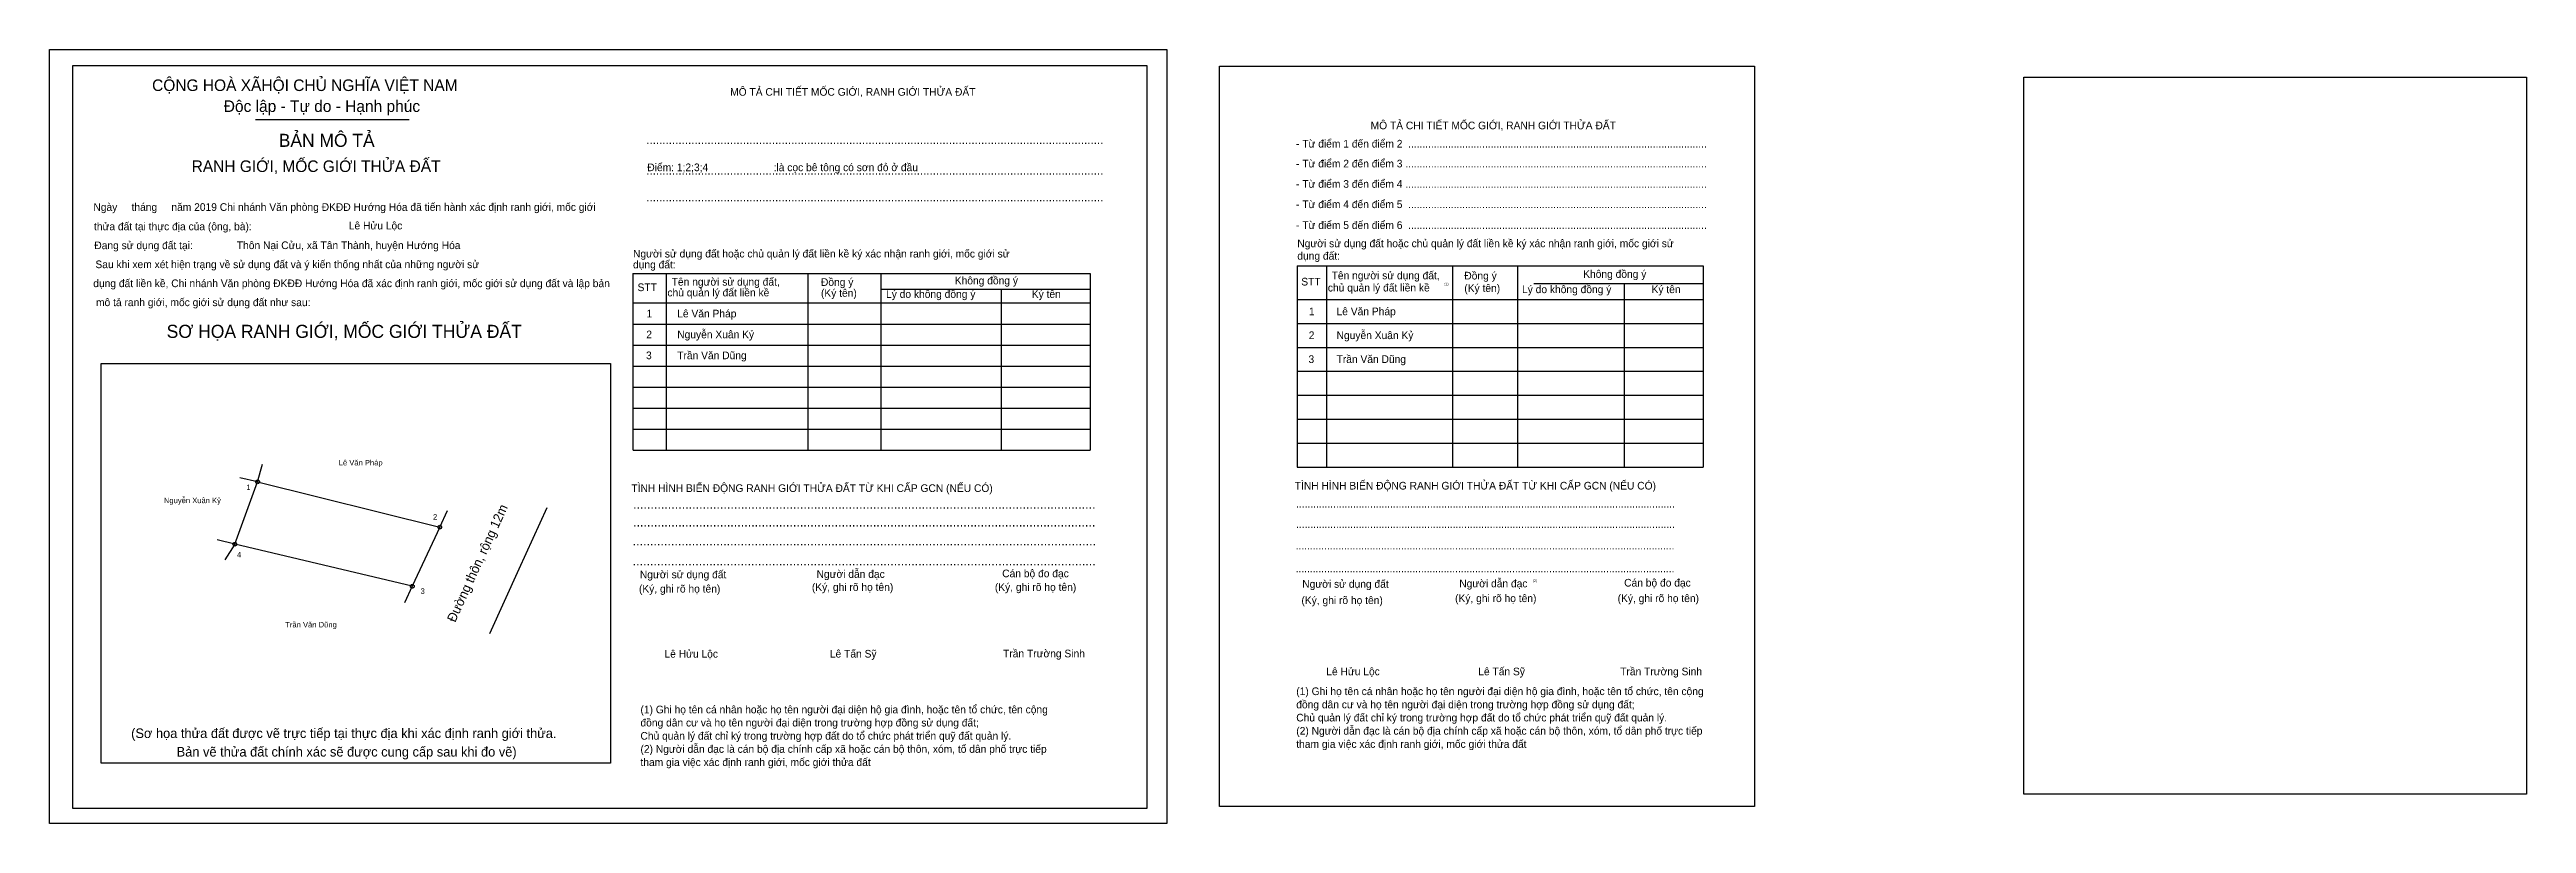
# Model space of a CAD drawing. Extents: x 129 to 540939, y 21 to 1835342.
# Drawn here: x 540608.8 to 540938.8, y 1835238.7 to 1835341.8 of the extents above.
import ezdxf

# ---------------------------------------------------------------- set-up
doc = ezdxf.new("R2010")
doc.units = 0
for name, color, linetype in [('bmtKhungInTrang1', 7, 'Continuous'), ('bmtKhungInTrang2', 7, 'Continuous'), ('bmtNoiDung', 7, 'Continuous'), ('bmtTemplate', 7, 'Continuous'), ('CanhThua', 7, 'Continuous'), ('Level 1', 7, 'Continuous'), ('Level 23', 7, 'Continuous'), ('MocDinhThua', 7, 'Continuous'), ('RauThua', 7, 'Continuous'), ('SoHieuDinhThua', 7, 'Continuous'), ('TenChuLanCan', 7, 'Continuous')]:
    doc.layers.add(name, color=color, linetype=linetype)

msp = doc.modelspace()

# ---------------------------------------------------------------- linework, layer by layer
at = {"layer": 'bmtKhungInTrang1'}
for points in [[(540608.82, 1835341.8), (540757.67, 1835341.8), (540757.67, 1835238.7), (540608.82, 1835238.7)], [(540611.9, 1835339.69), (540755.03, 1835339.69), (540755.03, 1835240.71), (540611.9, 1835240.71)]]:
    msp.add_lwpolyline(points, close=True, dxfattribs=at)
at = {"layer": 'bmtKhungInTrang2'}
msp.add_lwpolyline([(540764.68, 1835339.59), (540835.99, 1835339.59), (540835.99, 1835240.95), (540764.68, 1835240.95)], close=True, dxfattribs=at)
at = {"layer": 'bmtTemplate'}
for p, q in [((540636.28, 1835332.48), (540656.73, 1835332.48)), ((540690.97, 1835311.96), (540690.97, 1835288.42)), ((540709.85, 1835311.96), (540709.85, 1835288.42)), ((540719.56, 1835311.99), (540719.56, 1835288.42)), ((540747.45, 1835311.96), (540747.45, 1835288.42)), ((540778.98, 1835312.98), (540778.98, 1835286.17)), ((540795.76, 1835312.98), (540795.76, 1835286.17)), ((540804.39, 1835313.02), (540804.39, 1835286.17)), ((540829.16, 1835312.98), (540829.16, 1835286.17)), ((540719.56, 1835309.89), (540747.45, 1835309.89)), ((540775.07, 1835308.52), (540829.16, 1835308.52)), ((540806.58, 1835310.62), (540829.16, 1835310.62)), ((540686.56, 1835308.04), (540747.45, 1835308.04)), ((540686.56, 1835305.23), (540747.45, 1835305.23)), ((540775.07, 1835305.32), (540829.16, 1835305.32)), ((540686.56, 1835302.43), (540747.45, 1835302.43)), ((540775.07, 1835302.13), (540829.16, 1835302.13)), ((540686.56, 1835299.63), (540747.45, 1835299.63)), ((540775.07, 1835298.94), (540829.16, 1835298.94)), ((540686.56, 1835296.83), (540747.45, 1835296.83)), ((540775.07, 1835295.75), (540829.16, 1835295.75)), ((540686.56, 1835294.02), (540747.45, 1835294.02)), ((540775.07, 1835292.55), (540829.16, 1835292.55)), ((540686.56, 1835291.22), (540747.45, 1835291.22)), ((540775.07, 1835289.36), (540829.16, 1835289.36)), ((540686.56, 1835288.42), (540747.45, 1835288.42)), ((540775.07, 1835286.17), (540829.16, 1835286.17))]:
    msp.add_line(p, q, dxfattribs=at)
for points in [[(540611.9, 1835339.69), (540755.03, 1835339.69), (540755.03, 1835240.71), (540611.9, 1835240.71)], [(540871.88, 1835338.11), (540938.84, 1835338.11), (540938.84, 1835242.62), (540871.88, 1835242.62)], [(540615.68, 1835246.75), (540615.68, 1835299.99), (540683.54, 1835299.99), (540683.54, 1835246.75)]]:
    msp.add_lwpolyline(points, close=True, dxfattribs=at)
for points in [[(540686.53, 1835311.96), (540747.45, 1835311.96)], [(540686.53, 1835311.96), (540686.53, 1835288.42)], [(540775.04, 1835312.98), (540829.16, 1835312.98)], [(540775.04, 1835312.98), (540775.04, 1835286.17)], [(540735.6, 1835309.86), (540735.6, 1835288.42)], [(540818.63, 1835310.59), (540818.63, 1835286.17)]]:
    msp.add_lwpolyline(points, dxfattribs=at)
at = {"layer": 'CanhThua'}
for p, q in [((540633.5, 1835275.9), (540636.54, 1835284.2)), ((540636.54, 1835284.2), (540660.81, 1835278.18)), ((540657.15, 1835270.29), (540633.5, 1835275.9)), ((540660.81, 1835278.18), (540657.15, 1835270.29))]:
    msp.add_line(p, q, dxfattribs=at)
at = {"layer": 'Level 23'}
for p, q in [((540671.38, 1835272.61), (540675.11, 1835280.78)), ((540667.46, 1835263.99), (540671.38, 1835272.61))]:
    msp.add_line(p, q, dxfattribs=at)
at = {"layer": 'MocDinhThua'}
for centre in [(540636.54, 1835284.2), (540633.5, 1835275.9), (540660.81, 1835278.18), (540657.15, 1835270.29)]:
    msp.add_circle(centre, 0.25, dxfattribs=at)
at = {"layer": 'RauThua'}
for p, q in [((540636.54, 1835284.2), (540637.19, 1835286.55)), ((540636.54, 1835284.2), (540634.16, 1835284.76)), ((540660.81, 1835278.18), (540661.84, 1835280.4)), ((540633.5, 1835275.9), (540631.13, 1835276.47)), ((540633.5, 1835275.9), (540632.19, 1835273.84)), ((540657.15, 1835270.29), (540656.12, 1835268.07))]:
    msp.add_line(p, q, dxfattribs=at)

# ---------------------------------------------------------------- texts
at = {"layer": 'bmtNoiDung'}
for s, height, p in [('Lê Hửu Lộc', 1.02, (540648.69, 1835317.84)), ('Thôn Nại Cửu, xã Tân Thành, huyện Hướng Hóa', 1.0203, (540633.77, 1835315.22)), ('1', 1.02, (540688.36, 1835306.12)), ('Lê Văn Pháp ', 1.0203, (540692.45, 1835306.12)), ('1', 1.02, (540776.62, 1835306.41)), ('Lê Văn Pháp ', 1.0203, (540780.3, 1835306.41)), ('2', 1.02, (540688.33, 1835303.34)), ('Nguyễn Xuân Kỷ ', 1.0203, (540692.45, 1835303.34)), ('2', 1.02, (540776.59, 1835303.23)), ('Nguyễn Xuân Kỷ ', 1.0203, (540780.3, 1835303.23)), ('3', 1.02, (540688.29, 1835300.55)), ('Trần Văn Dũng ', 1.0203, (540692.45, 1835300.55)), ('3', 1.02, (540776.56, 1835300.05)), ('Trần Văn Dũng ', 1.0203, (540780.3, 1835300.05)), ('Lê Hửu Lộc', 1.02, (540690.75, 1835260.79)), ('Lê Tấn Sỹ', 1.02, (540712.79, 1835260.8)), ('Trần Trường Sinh', 1.0203, (540735.86, 1835260.83)), ('Lê Hửu Lộc', 1.02, (540778.93, 1835258.44)), ('Lê Tấn Sỹ', 1.02, (540799.18, 1835258.44)), ('Trần Trường Sinh', 1.0203, (540818.09, 1835258.44))]:
    msp.add_text(s, height=height, dxfattribs=at).set_placement(p)
at = {"layer": 'bmtTemplate'}
for s, height, p in [('CỘNG HOÀ XÃHỘI CHỦ NGHĨA VIỆT NAM', 1.5434, (540622.48, 1835336.28)), ('Độc lập - Tự do - Hạnh phúc', 1.5434, (540632.03, 1835333.49)), ('MÔ TẢ CHI TIẾT MỐC GIỚI, RANH GIỚI THỬA ĐẤT', 1.0203, (540699.5, 1835335.65)), ('MÔ TẢ CHI TIẾT MỐC GIỚI, RANH GIỚI THỬA ĐẤT', 1.0199, (540784.84, 1835331.18)), ('BẢN MÔ TẢ', 1.736, (540639.36, 1835328.84)), ('..............................................................................................................................................', 1.15461, (540688.32, 1835329.24)), ('- Từ điểm 1 đến điểm 2  .........................................................................................................', 1.01995, (540774.9, 1835328.75)), ('RANH GIỚI, MỐC GIỚI THỬA ĐẤT', 1.5434, (540627.75, 1835325.49)), ('..............................................................................................................................................', 1.15461, (540688.32, 1835325.13)), ('Điểm: 1;2;3;4                       :là cọc bê tông có sơn đỏ ở đầu', 1.0203, (540688.46, 1835325.6)), ('- Từ điểm 2 đến điểm 3 ..........................................................................................................', 1.01995, (540774.9, 1835326.1)), ('..............................................................................................................................................', 1.15461, (540688.32, 1835321.57)), ('- Từ điểm 3 đến điểm 4 ..........................................................................................................', 1.01995, (540774.9, 1835323.39)), ('- Từ điểm 4 đến điểm 5  .........................................................................................................', 1.01995, (540774.9, 1835320.68)), ('thửa đất tại thực địa của (ông, bà):', 1.0203, (540614.74, 1835317.73)), ('Ngày     tháng     năm 2019 Chi nhánh Văn phòng ĐKĐĐ Hướng Hóa đã tiến hành xác định ranh giới, mốc giới ', 1.02034, (540614.66, 1835320.31)), ('- Từ điểm 5 đến điểm 6  .........................................................................................................', 1.01995, (540774.9, 1835317.9)), ('Đang sử dụng đất tại:', 1.0203, (540614.78, 1835315.21)), ('Người sử dụng đất hoặc chủ quản lý đất liền kề ký xác nhận ranh giới, mốc giới sử', 1.0203, (540686.56, 1835314.1)), ('Người sử dụng đất hoặc chủ quản lý đất liền kề ký xác nhận ranh giới, mốc giới sử', 1.0199, (540775.07, 1835315.47)), ('Sau khi xem xét hiện trạng về sử dụng đất và ý kiến thống nhất của những người sử ', 1.0203, (540614.93, 1835312.68)), ('dụng đất:', 1.02, (540686.56, 1835312.65)), ('dụng đất:', 1.02, (540775.07, 1835313.81)), ('Tên người sử dụng đất,', 1.0199, (540779.64, 1835311.2)), ('Đồng ý', 1.02, (540797.32, 1835311.17)), ('Không đồng ý', 1.0199, (540813.16, 1835311.39)), ('dụng đất liền kề, Chi nhánh Văn phòng ĐKĐĐ Hướng Hóa đã xác định ranh giới, mốc giới sử dụng đất và lập bản', 1.02034, (540614.64, 1835310.15)), ('mô tả ranh giới, mốc giới sử dụng đất như sau:', 1.0203, (540615.01, 1835307.62)), ('STT', 1.02, (540687.16, 1835309.62)), ('chủ quản lý đất liền kề', 1.0203, (540691.14, 1835308.92)), ('Tên người sử dụng đất,', 1.0203, (540691.71, 1835310.35)), ('Đồng ý', 1.02, (540711.6, 1835310.32)), ('(Ký tên)', 1.02, (540711.6, 1835308.86)), ('Lý do không đồng ý', 1.0203, (540720.27, 1835308.72)), ('Không đồng ý', 1.0203, (540729.43, 1835310.52)), ('Ký tên', 1.02, (540739.69, 1835308.72)), ('STT', 1.02, (540775.6, 1835310.37)), ('chủ quản lý đất liền kề', 1.0199, (540779.14, 1835309.57)), ('(1)', 0.34, (540794.65, 1835310.4)), ('(Ký tên)', 1.02, (540797.32, 1835309.51)), ('Lý do không đồng ý', 1.0199, (540805.01, 1835309.35)), ('Ký tên', 1.02, (540822.27, 1835309.35)), ('SƠ HỌA RANH GIỚI, MỐC GIỚI THỬA ĐẤT', 1.7417, (540624.42, 1835303.39)), ('TÌNH HÌNH BIẾN ĐỘNG RANH GIỚI THỬA ĐẤT TỪ KHI CẤP GCN (NẾU CÓ)', 1.0203, (540686.34, 1835282.86)), ('TÌNH HÌNH BIẾN ĐỘNG RANH GIỚI THỬA ĐẤT TỪ KHI CẤP GCN (NẾU CÓ)', 1.0199, (540774.73, 1835283.19)), ('.....................................................................................................................................', 1.24718, (540686.56, 1835280.64)), ('.....................................................................................................................................', 1.02148, (540774.9, 1835280.79)), ('.....................................................................................................................................', 1.24968, (540686.5, 1835275.73)), ('.....................................................................................................................................', 1.24653, (540686.56, 1835278.25)), ('.....................................................................................................................................', 1.02148, (540774.9, 1835278.08)), ('.....................................................................................................................................', 1.24903, (540686.5, 1835273.07)), ('Người sử dụng đất', 1.0203, (540687.47, 1835271.36)), ('Người dẫn đạc', 1.0203, (540711.01, 1835271.42)), ('Cán bộ đo đạc', 1.0203, (540735.75, 1835271.5)), ('.....................................................................................................................................', 1.02148, (540774.84, 1835275.21)), ('.....................................................................................................................................', 1.02148, (540774.84, 1835272.17)), ('(Ký, ghi rõ họ tên)', 1.0203, (540687.35, 1835269.46)), ('(Ký, ghi rõ họ tên)', 1.0203, (540710.39, 1835269.68)), ('(Ký, ghi rõ họ tên)', 1.0203, (540734.77, 1835269.68)), ('(Ký, ghi rõ họ tên)', 1.0199, (540775.62, 1835267.93)), ('Người sử dụng đất', 1.0199, (540775.73, 1835270.1)), ('(Ký, ghi rõ họ tên)', 1.0199, (540796.09, 1835268.19)), ('Người dẫn đạc', 1.0199, (540796.65, 1835270.16)), ('(2)', 0.34, (540806.44, 1835270.87)), ('(Ký, ghi rõ họ tên)', 1.0199, (540817.75, 1835268.19)), ('Cán bộ đo đạc', 1.0199, (540818.62, 1835270.26)), ('(1) Ghi họ tên cá nhân hoặc họ tên người đại diện hộ gia đình, hoặc tên tổ chức, tên cộng', 1.0199, (540774.93, 1835255.8)), ('đồng dân cư và họ tên người đại diện trong trường hợp đồng sử dụng đất;', 1.0199, (540687.55, 1835251.62)), ('(1) Ghi họ tên cá nhân hoặc họ tên người đại diện hộ gia đình, hoặc tên tổ chức, tên cộng', 1.0199, (540687.55, 1835253.37)), ('đồng dân cư và họ tên người đại diện trong trường hợp đồng sử dụng đất;', 1.0199, (540774.93, 1835254.04)), ('Chủ quản lý đất chỉ ký trong trường hợp đất do tổ chức phát triển quỹ đất quản lý.', 1.0199, (540774.93, 1835252.29)), ('(Sơ họa thửa đất được vẽ trực tiếp tại thực địa khi xác định ranh giới thửa.', 1.2779, (540619.69, 1835250.08)), ('Bản vẽ thửa đất chính xác sẽ được cung cấp sau khi đo vẽ)', 1.2779, (540625.75, 1835247.61)), ('Chủ quản lý đất chỉ ký trong trường hợp đất do tổ chức phát triển quỹ đất quản lý.', 1.0199, (540687.55, 1835249.86)), ('(2) Người dẫn đạc là cán bộ địa chính cấp xã hoặc cán bộ thôn, xóm, tổ dân phố trực tiếp', 1.0199, (540687.55, 1835248.11)), ('tham gia việc xác định ranh giới, mốc giới thửa đất', 1.0199, (540774.93, 1835248.77)), ('(2) Người dẫn đạc là cán bộ địa chính cấp xã hoặc cán bộ thôn, xóm, tổ dân phố trực tiếp', 1.0199, (540774.93, 1835250.53)), ('tham gia việc xác định ranh giới, mốc giới thửa đất', 1.0199, (540687.55, 1835246.35))]:
    msp.add_text(s, height=height, dxfattribs=at).set_placement(p)
at = {"layer": 'Level 1'}
msp.add_text('Đường thôn, rộng 12m', height=1.25, rotation=65.4613, dxfattribs=at).set_placement((540662.86, 1835265.4))
at = {"layer": 'SoHieuDinhThua'}
for s, p in [('1', (540635.03, 1835283.12)), ('2', (540659.91, 1835279.17)), ('4', (540633.8, 1835274.14)), ('3', (540658.25, 1835269.29))]:
    msp.add_text(s, height=0.732, dxfattribs=at).set_placement(p)
at = {"layer": 'TenChuLanCan'}
for s, p in [('Lê Văn Pháp', (540647.35, 1835286.4)), ('Nguyễn Xuân Kỷ', (540624.06, 1835281.37)), ('Trần Văn Dũng', (540640.23, 1835264.82))]:
    msp.add_text(s, height=0.7322, dxfattribs=at).set_placement(p)

doc.saveas('drawing.dxf')
